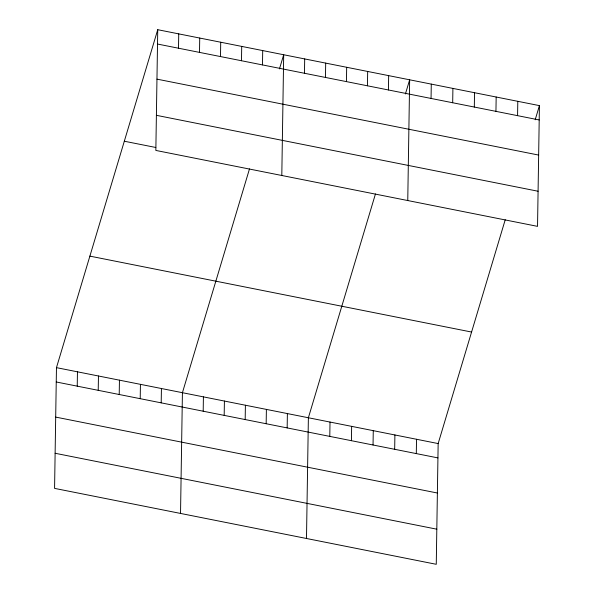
<?xml version="1.0" encoding="UTF-8"?>
<svg xmlns="http://www.w3.org/2000/svg" width="594" height="594" viewBox="0 0 594 594"><rect width="100%" height="100%" fill="white"/><g stroke="black" fill="none" stroke-linecap="round" stroke-linejoin="round"><path stroke-width="0.89" d="M157.737 29.7L155.843 150.43L537.533 226.359L539.426 105.621L157.737 29.7L56.467 367.641L54.574 488.379L436.263 564.3L438.157 443.57L505.234 219.735M77.235 386.159L77.458 371.822M98.225 390.332L98.456 375.995M119.223 394.505L119.446 380.175M140.214 398.685L140.436 384.348M161.204 402.858L161.434 388.521M178.504 48.211L178.735 33.873M180.531 513.431L182.425 392.701L249.502 168.867M199.502 52.383L199.725 38.053M203.193 411.211L203.415 396.874M220.493 56.564L220.716 42.226M224.183 415.384L224.413 401.054M241.483 60.736L241.713 46.406M245.181 419.564L245.404 405.227M262.481 64.917L262.704 50.579M266.171 423.737L266.394 409.4M281.801 175.49L283.694 54.752L279.455 68.919M287.162 427.91L287.392 413.58M304.462 73.262L304.692 58.932M306.489 538.483L308.383 417.753L375.46 193.926M325.46 77.443L325.683 63.105M329.789 436.39L330.012 422.059M346.451 81.616L346.673 67.285M351.418 440.696L351.641 426.358M367.441 85.796L367.671 71.458M373.047 444.995L373.27 430.657M388.439 89.969L388.662 75.631M394.676 449.302L394.899 434.964M407.759 200.542L409.652 79.811L405.412 93.971M416.305 453.601L416.528 439.263M431.058 98.448L431.281 84.11M452.687 102.747L452.91 88.417M474.316 107.054L474.539 92.716M495.945 111.353L496.168 97.015M517.574 115.652L517.797 101.322M535.187 119.788L539.426 105.621M157.514 44.038L539.204 119.958M156.965 79.143L538.654 155.071M156.393 115.318L538.082 191.246M124.317 141.224L155.806 147.483M89.887 256.125L471.577 332.046M56.467 367.641L438.157 443.57M56.244 381.979L437.934 457.9M55.688 417.092L437.384 493.013M55.123 453.267L436.813 529.187"/></g></svg>
